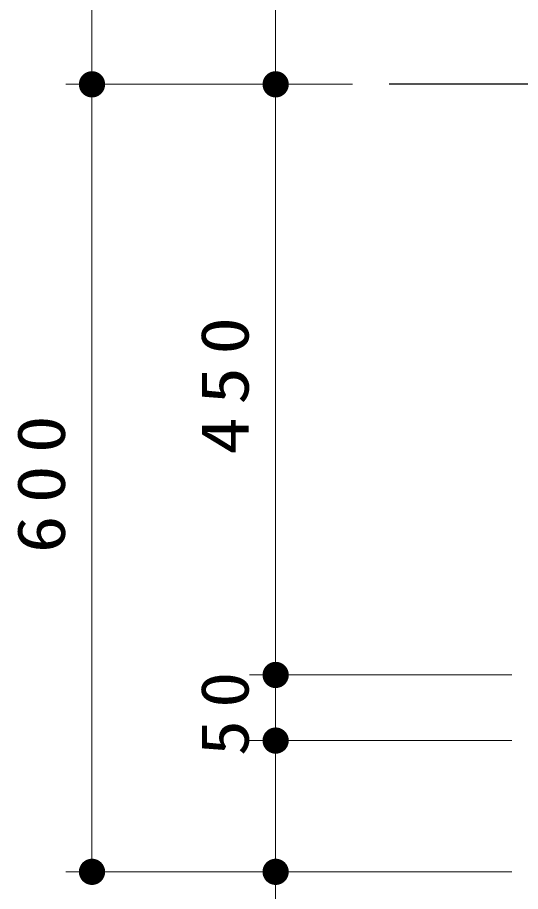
# Model space of a CAD drawing. Units: millimetres on the paper, scale 1:20. Extents: x -385 to 0, y -5 to 267.
# Drawn here: x -224.79 to -205.62, y 91.22 to 124.51 of the extents above; entities that cross this region are included whole.
import ezdxf

# ---------------------------------------------------------------- set-up
doc = ezdxf.new("R2010")
doc.units = ezdxf.units.MM
doc.layers.add('LY_1', color=2, linetype='Continuous', lineweight=13)
doc.styles.add('ＭＳ ゴシック', font='')
doc.styles.get('ＭＳ ゴシック').set_extended_font_data('MS Gothic')

# ---------------------------------------------------------------- blocks, each defined once
blk = doc.blocks.new('filled_dot')
at = {"color": 0, "linetype": 'Continuous', "lineweight": -2, "const_width": 1.25}
blk.add_lwpolyline([(-0.625, 0, 1), (0.625, 0, 1)], format="xyb", close=True, dxfattribs=at)

msp = doc.modelspace()

# ---------------------------------------------------------------- linework, layer by layer
at = {"layer": 'LY_1', "color": 7}
for p, q in [((-221.954, 121.965), (-221.954, 160.965)), ((-214.954, 121.965), (-214.954, 146.965)), ((-216.319, 121.965), (-222.954, 121.965)), ((-212.021, 121.965), (-222.954, 121.965)), ((-221.954, 91.965), (-221.954, 121.965)), ((-214.954, 99.465), (-214.954, 121.965)), ((-205.954, 99.465), (-215.954, 99.465)), ((-214.954, 96.965), (-214.954, 99.465)), ((-205.954, 96.965), (-215.954, 96.965)), ((-214.954, 84.382), (-214.954, 96.965)), ((-215.954, 91.965), (-222.954, 91.965)), ((-205.954, 91.965), (-215.954, 91.965))]:
    msp.add_line(p, q, dxfattribs=at)
at = {"layer": 'LY_1', "color": 7, "lineweight": 25}
msp.add_line((-202.454, 121.965), (-210.628, 121.965), dxfattribs=at)

# ---------------------------------------------------------------- block references
at = {"layer": 'LY_1', "color": 7, "xscale": 0.4, "yscale": 0.4}
for p, rotation in [((-221.954, 121.965), 270), ((-221.954, 121.965), 90), ((-214.954, 121.965), 270), ((-214.954, 121.965), 90), ((-214.954, 99.465), 90), ((-214.954, 99.465), 270), ((-214.954, 96.965), 90), ((-214.954, 96.965), 270), ((-221.954, 91.965), 90), ((-214.954, 91.965), 90)]:
    msp.add_blockref('filled_dot', p, dxfattribs=dict(at, rotation=rotation))

# ---------------------------------------------------------------- texts
at = {"layer": 'LY_1', "color": 7, "char_height": 1.833, "attachment_point": 8, "rotation": 90, "style": 'ＭＳ ゴシック'}
for s, insert in [('\\T1.33;\\W1.15;450', (-215.954, 110.715)), ('\\T1.33;\\W1.15;600', (-222.954, 106.965)), ('\\T1.34;\\W1.1;50', (-215.954, 98.215))]:
    msp.add_mtext(s, dxfattribs=dict(at, insert=insert))

doc.saveas('drawing.dxf')
